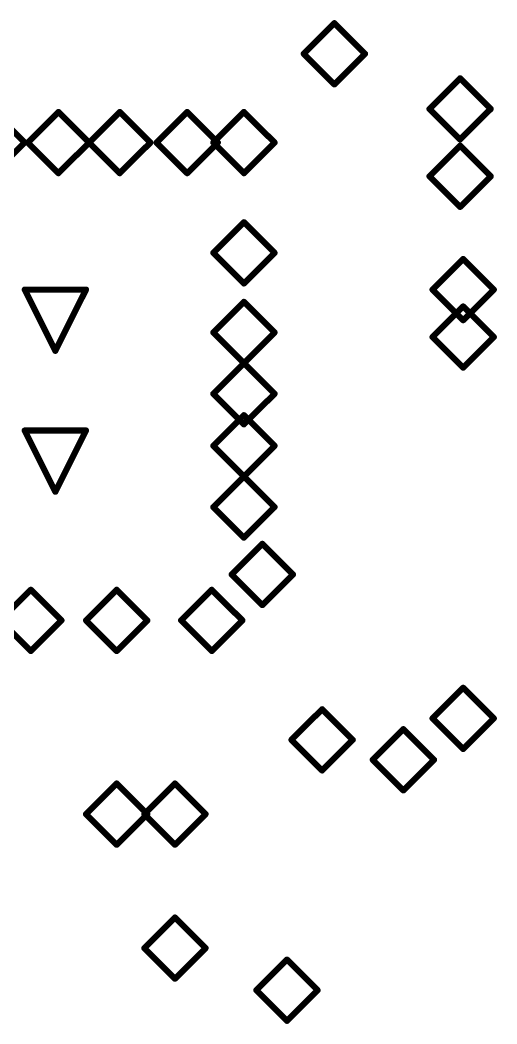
# Model space of a CAD drawing. Header units: inches. Extents: x 0 to 280, y 0 to 265.
# Drawn here: x 59.65 to 75.2, y 35.15 to 67.93 of the extents above; entities that cross this region are included whole.
import ezdxf

# ---------------------------------------------------------------- set-up
doc = ezdxf.new("R2010")
doc.units = ezdxf.units.IN
doc.layers.add('Drill Drawing', color=1, linetype='Continuous')

msp = doc.modelspace()

# ---------------------------------------------------------------- linework, layer by layer
at = {"layer": 'Drill Drawing'}
for points in [[(68.9, 66.825, 0.2, 0.2, 0), (69.9, 67.825, 0.2, 0.2, 0)], [(69.9, 67.825, 0.2, 0.2, 0), (70.9, 66.825, 0.2, 0.2, 0)], [(68.9, 66.825, 0.2, 0.2, 0), (69.9, 65.825, 0.2, 0.2, 0)], [(69.9, 65.825, 0.2, 0.2, 0), (70.9, 66.825, 0.2, 0.2, 0)], [(73, 65.025, 0.2, 0.2, 0), (74, 66.025, 0.2, 0.2, 0)], [(74, 66.025, 0.2, 0.2, 0), (75, 65.025, 0.2, 0.2, 0)], [(58.8, 64.925, 0.2, 0.2, 0), (59.8, 63.925, 0.2, 0.2, 0)], [(59.9, 63.925, 0.2, 0.2, 0), (60.9, 64.925, 0.2, 0.2, 0)], [(60.9, 64.925, 0.2, 0.2, 0), (61.9, 63.925, 0.2, 0.2, 0)], [(61.9, 63.925, 0.2, 0.2, 0), (62.9, 64.925, 0.2, 0.2, 0)], [(62.9, 64.925, 0.2, 0.2, 0), (63.9, 63.925, 0.2, 0.2, 0)], [(64.1, 63.925, 0.2, 0.2, 0), (65.1, 64.925, 0.2, 0.2, 0)], [(65.1, 64.925, 0.2, 0.2, 0), (66.1, 63.925, 0.2, 0.2, 0)], [(65.95, 63.925, 0.2, 0.2, 0), (66.95, 64.925, 0.2, 0.2, 0)], [(66.95, 64.925, 0.2, 0.2, 0), (67.95, 63.925, 0.2, 0.2, 0)], [(73, 65.025, 0.2, 0.2, 0), (74, 64.025, 0.2, 0.2, 0)], [(74, 64.025, 0.2, 0.2, 0), (75, 65.025, 0.2, 0.2, 0)], [(58.8, 62.925, 0.2, 0.2, 0), (59.8, 63.925, 0.2, 0.2, 0)], [(59.9, 63.925, 0.2, 0.2, 0), (60.9, 62.925, 0.2, 0.2, 0)], [(60.9, 62.925, 0.2, 0.2, 0), (61.9, 63.925, 0.2, 0.2, 0)], [(61.9, 63.925, 0.2, 0.2, 0), (62.9, 62.925, 0.2, 0.2, 0)], [(62.9, 62.925, 0.2, 0.2, 0), (63.9, 63.925, 0.2, 0.2, 0)], [(64.1, 63.925, 0.2, 0.2, 0), (65.1, 62.925, 0.2, 0.2, 0)], [(65.1, 62.925, 0.2, 0.2, 0), (66.1, 63.925, 0.2, 0.2, 0)], [(65.95, 63.925, 0.2, 0.2, 0), (66.95, 62.925, 0.2, 0.2, 0)], [(66.95, 62.925, 0.2, 0.2, 0), (67.95, 63.925, 0.2, 0.2, 0)], [(73, 62.825, 0.2, 0.2, 0), (74, 63.825, 0.2, 0.2, 0)], [(74, 63.825, 0.2, 0.2, 0), (75, 62.825, 0.2, 0.2, 0)], [(73, 62.825, 0.2, 0.2, 0), (74, 61.825, 0.2, 0.2, 0)], [(74, 61.825, 0.2, 0.2, 0), (75, 62.825, 0.2, 0.2, 0)], [(65.95, 60.325, 0.2, 0.2, 0), (66.95, 61.325, 0.2, 0.2, 0)], [(66.95, 61.325, 0.2, 0.2, 0), (67.95, 60.325, 0.2, 0.2, 0)], [(65.95, 60.325, 0.2, 0.2, 0), (66.95, 59.325, 0.2, 0.2, 0)], [(66.95, 59.325, 0.2, 0.2, 0), (67.95, 60.325, 0.2, 0.2, 0)], [(73.1, 59.125, 0.2, 0.2, 0), (74.1, 60.125, 0.2, 0.2, 0)], [(74.1, 60.125, 0.2, 0.2, 0), (75.1, 59.125, 0.2, 0.2, 0)], [(59.8, 59.125, 0.2, 0.2, 0), (61.8, 59.125, 0.2, 0.2, 0)], [(59.8, 59.125, 0.2, 0.2, 0), (60.8, 57.125, 0.2, 0.2, 0)], [(60.8, 57.125, 0.2, 0.2, 0), (61.8, 59.125, 0.2, 0.2, 0)], [(73.1, 59.125, 0.2, 0.2, 0), (74.1, 58.125, 0.2, 0.2, 0)], [(74.1, 58.125, 0.2, 0.2, 0), (75.1, 59.125, 0.2, 0.2, 0)], [(65.95, 57.725, 0.2, 0.2, 0), (66.95, 58.725, 0.2, 0.2, 0)], [(66.95, 58.725, 0.2, 0.2, 0), (67.95, 57.725, 0.2, 0.2, 0)], [(73.1, 57.575, 0.2, 0.2, 0), (74.1, 58.575, 0.2, 0.2, 0)], [(74.1, 58.575, 0.2, 0.2, 0), (75.1, 57.575, 0.2, 0.2, 0)], [(65.95, 57.725, 0.2, 0.2, 0), (66.95, 56.725, 0.2, 0.2, 0)], [(66.95, 56.725, 0.2, 0.2, 0), (67.95, 57.725, 0.2, 0.2, 0)], [(73.1, 57.575, 0.2, 0.2, 0), (74.1, 56.575, 0.2, 0.2, 0)], [(74.1, 56.575, 0.2, 0.2, 0), (75.1, 57.575, 0.2, 0.2, 0)], [(65.95, 55.725, 0.2, 0.2, 0), (66.95, 56.725, 0.2, 0.2, 0)], [(66.95, 56.725, 0.2, 0.2, 0), (67.95, 55.725, 0.2, 0.2, 0)], [(65.95, 55.725, 0.2, 0.2, 0), (66.95, 54.725, 0.2, 0.2, 0)], [(66.95, 54.725, 0.2, 0.2, 0), (67.95, 55.725, 0.2, 0.2, 0)], [(65.95, 54.025, 0.2, 0.2, 0), (66.95, 55.025, 0.2, 0.2, 0)], [(66.95, 55.025, 0.2, 0.2, 0), (67.95, 54.025, 0.2, 0.2, 0)], [(59.8, 54.525, 0.2, 0.2, 0), (61.8, 54.525, 0.2, 0.2, 0)], [(59.8, 54.525, 0.2, 0.2, 0), (60.8, 52.525, 0.2, 0.2, 0)], [(60.8, 52.525, 0.2, 0.2, 0), (61.8, 54.525, 0.2, 0.2, 0)], [(65.95, 54.025, 0.2, 0.2, 0), (66.95, 53.025, 0.2, 0.2, 0)], [(66.95, 53.025, 0.2, 0.2, 0), (67.95, 54.025, 0.2, 0.2, 0)], [(65.95, 52.025, 0.2, 0.2, 0), (66.95, 53.025, 0.2, 0.2, 0)], [(66.95, 53.025, 0.2, 0.2, 0), (67.95, 52.025, 0.2, 0.2, 0)], [(65.95, 52.025, 0.2, 0.2, 0), (66.95, 51.025, 0.2, 0.2, 0)], [(66.95, 51.025, 0.2, 0.2, 0), (67.95, 52.025, 0.2, 0.2, 0)], [(66.55, 49.825, 0.2, 0.2, 0), (67.55, 50.825, 0.2, 0.2, 0)], [(67.55, 50.825, 0.2, 0.2, 0), (68.55, 49.825, 0.2, 0.2, 0)], [(66.55, 49.825, 0.2, 0.2, 0), (67.55, 48.825, 0.2, 0.2, 0)], [(67.55, 48.825, 0.2, 0.2, 0), (68.55, 49.825, 0.2, 0.2, 0)], [(59, 48.325, 0.2, 0.2, 0), (60, 49.325, 0.2, 0.2, 0)], [(60, 49.325, 0.2, 0.2, 0), (61, 48.325, 0.2, 0.2, 0)], [(61.8, 48.325, 0.2, 0.2, 0), (62.8, 49.325, 0.2, 0.2, 0)], [(62.8, 49.325, 0.2, 0.2, 0), (63.8, 48.325, 0.2, 0.2, 0)], [(64.9, 48.325, 0.2, 0.2, 0), (65.9, 49.325, 0.2, 0.2, 0)], [(65.9, 49.325, 0.2, 0.2, 0), (66.9, 48.325, 0.2, 0.2, 0)], [(59, 48.325, 0.2, 0.2, 0), (60, 47.325, 0.2, 0.2, 0)], [(60, 47.325, 0.2, 0.2, 0), (61, 48.325, 0.2, 0.2, 0)], [(61.8, 48.325, 0.2, 0.2, 0), (62.8, 47.325, 0.2, 0.2, 0)], [(62.8, 47.325, 0.2, 0.2, 0), (63.8, 48.325, 0.2, 0.2, 0)], [(64.9, 48.325, 0.2, 0.2, 0), (65.9, 47.325, 0.2, 0.2, 0)], [(65.9, 47.325, 0.2, 0.2, 0), (66.9, 48.325, 0.2, 0.2, 0)], [(73.1, 45.125, 0.2, 0.2, 0), (74.1, 46.125, 0.2, 0.2, 0)], [(74.1, 46.125, 0.2, 0.2, 0), (75.1, 45.125, 0.2, 0.2, 0)], [(68.5, 44.425, 0.2, 0.2, 0), (69.5, 45.425, 0.2, 0.2, 0)], [(69.5, 45.425, 0.2, 0.2, 0), (70.5, 44.425, 0.2, 0.2, 0)], [(73.1, 45.125, 0.2, 0.2, 0), (74.1, 44.125, 0.2, 0.2, 0)], [(74.1, 44.125, 0.2, 0.2, 0), (75.1, 45.125, 0.2, 0.2, 0)], [(71.15, 43.775, 0.2, 0.2, 0), (72.15, 44.775, 0.2, 0.2, 0)], [(72.15, 44.775, 0.2, 0.2, 0), (73.15, 43.775, 0.2, 0.2, 0)], [(68.5, 44.425, 0.2, 0.2, 0), (69.5, 43.425, 0.2, 0.2, 0)], [(69.5, 43.425, 0.2, 0.2, 0), (70.5, 44.425, 0.2, 0.2, 0)], [(71.15, 43.775, 0.2, 0.2, 0), (72.15, 42.775, 0.2, 0.2, 0)], [(72.15, 42.775, 0.2, 0.2, 0), (73.15, 43.775, 0.2, 0.2, 0)], [(61.8, 42, 0.2, 0.2, 0), (62.8, 43, 0.2, 0.2, 0)], [(62.8, 43, 0.2, 0.2, 0), (63.8, 42, 0.2, 0.2, 0)], [(63.7, 42, 0.2, 0.2, 0), (64.7, 43, 0.2, 0.2, 0)], [(64.7, 43, 0.2, 0.2, 0), (65.7, 42, 0.2, 0.2, 0)], [(61.8, 42, 0.2, 0.2, 0), (62.8, 41, 0.2, 0.2, 0)], [(62.8, 41, 0.2, 0.2, 0), (63.8, 42, 0.2, 0.2, 0)], [(63.7, 42, 0.2, 0.2, 0), (64.7, 41, 0.2, 0.2, 0)], [(64.7, 41, 0.2, 0.2, 0), (65.7, 42, 0.2, 0.2, 0)], [(63.7, 37.625, 0.2, 0.2, 0), (64.7, 38.625, 0.2, 0.2, 0)], [(64.7, 38.625, 0.2, 0.2, 0), (65.7, 37.625, 0.2, 0.2, 0)], [(63.7, 37.625, 0.2, 0.2, 0), (64.7, 36.625, 0.2, 0.2, 0)], [(64.7, 36.625, 0.2, 0.2, 0), (65.7, 37.625, 0.2, 0.2, 0)], [(67.353, 36.25, 0.2, 0.2, 0), (68.353, 37.25, 0.2, 0.2, 0)], [(68.353, 37.25, 0.2, 0.2, 0), (69.353, 36.25, 0.2, 0.2, 0)], [(67.353, 36.25, 0.2, 0.2, 0), (68.353, 35.25, 0.2, 0.2, 0)], [(68.353, 35.25, 0.2, 0.2, 0), (69.353, 36.25, 0.2, 0.2, 0)]]:
    msp.add_lwpolyline(points, format="xyseb", dxfattribs=at)
for points in [[(69.85, 67.825, 0.1, 0.1, 1), (69.95, 67.825, 0.1, 0.1, 1)], [(69.85, 67.825, 0.1, 0.1, 1), (69.95, 67.825, 0.1, 0.1, 1)], [(68.85, 66.825, 0.1, 0.1, 1), (68.95, 66.825, 0.1, 0.1, 1)], [(68.85, 66.825, 0.1, 0.1, 1), (68.95, 66.825, 0.1, 0.1, 1)], [(70.85, 66.825, 0.1, 0.1, 1), (70.95, 66.825, 0.1, 0.1, 1)], [(70.85, 66.825, 0.1, 0.1, 1), (70.95, 66.825, 0.1, 0.1, 1)], [(69.85, 65.825, 0.1, 0.1, 1), (69.95, 65.825, 0.1, 0.1, 1)], [(69.85, 65.825, 0.1, 0.1, 1), (69.95, 65.825, 0.1, 0.1, 1)], [(73.95, 66.025, 0.1, 0.1, 1), (74.05, 66.025, 0.1, 0.1, 1)], [(73.95, 66.025, 0.1, 0.1, 1), (74.05, 66.025, 0.1, 0.1, 1)], [(60.85, 64.925, 0.1, 0.1, 1), (60.95, 64.925, 0.1, 0.1, 1)], [(60.85, 64.925, 0.1, 0.1, 1), (60.95, 64.925, 0.1, 0.1, 1)], [(62.85, 64.925, 0.1, 0.1, 1), (62.95, 64.925, 0.1, 0.1, 1)], [(62.85, 64.925, 0.1, 0.1, 1), (62.95, 64.925, 0.1, 0.1, 1)], [(65.05, 64.925, 0.1, 0.1, 1), (65.15, 64.925, 0.1, 0.1, 1)], [(65.05, 64.925, 0.1, 0.1, 1), (65.15, 64.925, 0.1, 0.1, 1)], [(66.9, 64.925, 0.1, 0.1, 1), (67, 64.925, 0.1, 0.1, 1)], [(66.9, 64.925, 0.1, 0.1, 1), (67, 64.925, 0.1, 0.1, 1)], [(72.95, 65.025, 0.1, 0.1, 1), (73.05, 65.025, 0.1, 0.1, 1)], [(72.95, 65.025, 0.1, 0.1, 1), (73.05, 65.025, 0.1, 0.1, 1)], [(74.95, 65.025, 0.1, 0.1, 1), (75.05, 65.025, 0.1, 0.1, 1)], [(74.95, 65.025, 0.1, 0.1, 1), (75.05, 65.025, 0.1, 0.1, 1)], [(59.75, 63.925, 0.1, 0.1, 1), (59.85, 63.925, 0.1, 0.1, 1)], [(59.75, 63.925, 0.1, 0.1, 1), (59.85, 63.925, 0.1, 0.1, 1)], [(59.85, 63.925, 0.1, 0.1, 1), (59.95, 63.925, 0.1, 0.1, 1)], [(59.85, 63.925, 0.1, 0.1, 1), (59.95, 63.925, 0.1, 0.1, 1)], [(61.85, 63.925, 0.1, 0.1, 1), (61.95, 63.925, 0.1, 0.1, 1)], [(61.85, 63.925, 0.1, 0.1, 1), (61.95, 63.925, 0.1, 0.1, 1)], [(61.85, 63.925, 0.1, 0.1, 1), (61.95, 63.925, 0.1, 0.1, 1)], [(61.85, 63.925, 0.1, 0.1, 1), (61.95, 63.925, 0.1, 0.1, 1)], [(63.85, 63.925, 0.1, 0.1, 1), (63.95, 63.925, 0.1, 0.1, 1)], [(63.85, 63.925, 0.1, 0.1, 1), (63.95, 63.925, 0.1, 0.1, 1)], [(64.05, 63.925, 0.1, 0.1, 1), (64.15, 63.925, 0.1, 0.1, 1)], [(64.05, 63.925, 0.1, 0.1, 1), (64.15, 63.925, 0.1, 0.1, 1)], [(65.9, 63.925, 0.1, 0.1, 1), (66, 63.925, 0.1, 0.1, 1)], [(65.9, 63.925, 0.1, 0.1, 1), (66, 63.925, 0.1, 0.1, 1)], [(66.05, 63.925, 0.1, 0.1, 1), (66.15, 63.925, 0.1, 0.1, 1)], [(66.05, 63.925, 0.1, 0.1, 1), (66.15, 63.925, 0.1, 0.1, 1)], [(67.9, 63.925, 0.1, 0.1, 1), (68, 63.925, 0.1, 0.1, 1)], [(67.9, 63.925, 0.1, 0.1, 1), (68, 63.925, 0.1, 0.1, 1)], [(73.95, 64.025, 0.1, 0.1, 1), (74.05, 64.025, 0.1, 0.1, 1)], [(73.95, 64.025, 0.1, 0.1, 1), (74.05, 64.025, 0.1, 0.1, 1)], [(73.95, 63.825, 0.1, 0.1, 1), (74.05, 63.825, 0.1, 0.1, 1)], [(73.95, 63.825, 0.1, 0.1, 1), (74.05, 63.825, 0.1, 0.1, 1)], [(60.85, 62.925, 0.1, 0.1, 1), (60.95, 62.925, 0.1, 0.1, 1)], [(60.85, 62.925, 0.1, 0.1, 1), (60.95, 62.925, 0.1, 0.1, 1)], [(62.85, 62.925, 0.1, 0.1, 1), (62.95, 62.925, 0.1, 0.1, 1)], [(62.85, 62.925, 0.1, 0.1, 1), (62.95, 62.925, 0.1, 0.1, 1)], [(65.05, 62.925, 0.1, 0.1, 1), (65.15, 62.925, 0.1, 0.1, 1)], [(65.05, 62.925, 0.1, 0.1, 1), (65.15, 62.925, 0.1, 0.1, 1)], [(66.9, 62.925, 0.1, 0.1, 1), (67, 62.925, 0.1, 0.1, 1)], [(66.9, 62.925, 0.1, 0.1, 1), (67, 62.925, 0.1, 0.1, 1)], [(72.95, 62.825, 0.1, 0.1, 1), (73.05, 62.825, 0.1, 0.1, 1)], [(72.95, 62.825, 0.1, 0.1, 1), (73.05, 62.825, 0.1, 0.1, 1)], [(74.95, 62.825, 0.1, 0.1, 1), (75.05, 62.825, 0.1, 0.1, 1)], [(74.95, 62.825, 0.1, 0.1, 1), (75.05, 62.825, 0.1, 0.1, 1)], [(73.95, 61.825, 0.1, 0.1, 1), (74.05, 61.825, 0.1, 0.1, 1)], [(73.95, 61.825, 0.1, 0.1, 1), (74.05, 61.825, 0.1, 0.1, 1)], [(66.9, 61.325, 0.1, 0.1, 1), (67, 61.325, 0.1, 0.1, 1)], [(66.9, 61.325, 0.1, 0.1, 1), (67, 61.325, 0.1, 0.1, 1)], [(65.9, 60.325, 0.1, 0.1, 1), (66, 60.325, 0.1, 0.1, 1)], [(65.9, 60.325, 0.1, 0.1, 1), (66, 60.325, 0.1, 0.1, 1)], [(67.9, 60.325, 0.1, 0.1, 1), (68, 60.325, 0.1, 0.1, 1)], [(67.9, 60.325, 0.1, 0.1, 1), (68, 60.325, 0.1, 0.1, 1)], [(74.05, 60.125, 0.1, 0.1, 1), (74.15, 60.125, 0.1, 0.1, 1)], [(74.05, 60.125, 0.1, 0.1, 1), (74.15, 60.125, 0.1, 0.1, 1)], [(66.9, 59.325, 0.1, 0.1, 1), (67, 59.325, 0.1, 0.1, 1)], [(66.9, 59.325, 0.1, 0.1, 1), (67, 59.325, 0.1, 0.1, 1)], [(59.75, 59.125, 0.1, 0.1, 1), (59.85, 59.125, 0.1, 0.1, 1)], [(59.75, 59.125, 0.1, 0.1, 1), (59.85, 59.125, 0.1, 0.1, 1)], [(61.75, 59.125, 0.1, 0.1, 1), (61.85, 59.125, 0.1, 0.1, 1)], [(61.75, 59.125, 0.1, 0.1, 1), (61.85, 59.125, 0.1, 0.1, 1)], [(73.05, 59.125, 0.1, 0.1, 1), (73.15, 59.125, 0.1, 0.1, 1)], [(73.05, 59.125, 0.1, 0.1, 1), (73.15, 59.125, 0.1, 0.1, 1)], [(75.05, 59.125, 0.1, 0.1, 1), (75.15, 59.125, 0.1, 0.1, 1)], [(75.05, 59.125, 0.1, 0.1, 1), (75.15, 59.125, 0.1, 0.1, 1)], [(66.9, 58.725, 0.1, 0.1, 1), (67, 58.725, 0.1, 0.1, 1)], [(66.9, 58.725, 0.1, 0.1, 1), (67, 58.725, 0.1, 0.1, 1)], [(74.05, 58.575, 0.1, 0.1, 1), (74.15, 58.575, 0.1, 0.1, 1)], [(74.05, 58.575, 0.1, 0.1, 1), (74.15, 58.575, 0.1, 0.1, 1)], [(74.05, 58.125, 0.1, 0.1, 1), (74.15, 58.125, 0.1, 0.1, 1)], [(74.05, 58.125, 0.1, 0.1, 1), (74.15, 58.125, 0.1, 0.1, 1)], [(65.9, 57.725, 0.1, 0.1, 1), (66, 57.725, 0.1, 0.1, 1)], [(65.9, 57.725, 0.1, 0.1, 1), (66, 57.725, 0.1, 0.1, 1)], [(67.9, 57.725, 0.1, 0.1, 1), (68, 57.725, 0.1, 0.1, 1)], [(67.9, 57.725, 0.1, 0.1, 1), (68, 57.725, 0.1, 0.1, 1)], [(73.05, 57.575, 0.1, 0.1, 1), (73.15, 57.575, 0.1, 0.1, 1)], [(73.05, 57.575, 0.1, 0.1, 1), (73.15, 57.575, 0.1, 0.1, 1)], [(75.05, 57.575, 0.1, 0.1, 1), (75.15, 57.575, 0.1, 0.1, 1)], [(75.05, 57.575, 0.1, 0.1, 1), (75.15, 57.575, 0.1, 0.1, 1)], [(60.75, 57.125, 0.1, 0.1, 1), (60.85, 57.125, 0.1, 0.1, 1)], [(60.75, 57.125, 0.1, 0.1, 1), (60.85, 57.125, 0.1, 0.1, 1)], [(66.9, 56.725, 0.1, 0.1, 1), (67, 56.725, 0.1, 0.1, 1)], [(66.9, 56.725, 0.1, 0.1, 1), (67, 56.725, 0.1, 0.1, 1)], [(66.9, 56.725, 0.1, 0.1, 1), (67, 56.725, 0.1, 0.1, 1)], [(66.9, 56.725, 0.1, 0.1, 1), (67, 56.725, 0.1, 0.1, 1)], [(74.05, 56.575, 0.1, 0.1, 1), (74.15, 56.575, 0.1, 0.1, 1)], [(74.05, 56.575, 0.1, 0.1, 1), (74.15, 56.575, 0.1, 0.1, 1)], [(65.9, 55.725, 0.1, 0.1, 1), (66, 55.725, 0.1, 0.1, 1)], [(65.9, 55.725, 0.1, 0.1, 1), (66, 55.725, 0.1, 0.1, 1)], [(67.9, 55.725, 0.1, 0.1, 1), (68, 55.725, 0.1, 0.1, 1)], [(67.9, 55.725, 0.1, 0.1, 1), (68, 55.725, 0.1, 0.1, 1)], [(66.9, 55.025, 0.1, 0.1, 1), (67, 55.025, 0.1, 0.1, 1)], [(66.9, 55.025, 0.1, 0.1, 1), (67, 55.025, 0.1, 0.1, 1)], [(66.9, 54.725, 0.1, 0.1, 1), (67, 54.725, 0.1, 0.1, 1)], [(66.9, 54.725, 0.1, 0.1, 1), (67, 54.725, 0.1, 0.1, 1)], [(59.75, 54.525, 0.1, 0.1, 1), (59.85, 54.525, 0.1, 0.1, 1)], [(59.75, 54.525, 0.1, 0.1, 1), (59.85, 54.525, 0.1, 0.1, 1)], [(61.75, 54.525, 0.1, 0.1, 1), (61.85, 54.525, 0.1, 0.1, 1)], [(61.75, 54.525, 0.1, 0.1, 1), (61.85, 54.525, 0.1, 0.1, 1)], [(65.9, 54.025, 0.1, 0.1, 1), (66, 54.025, 0.1, 0.1, 1)], [(65.9, 54.025, 0.1, 0.1, 1), (66, 54.025, 0.1, 0.1, 1)], [(67.9, 54.025, 0.1, 0.1, 1), (68, 54.025, 0.1, 0.1, 1)], [(67.9, 54.025, 0.1, 0.1, 1), (68, 54.025, 0.1, 0.1, 1)], [(66.9, 53.025, 0.1, 0.1, 1), (67, 53.025, 0.1, 0.1, 1)], [(66.9, 53.025, 0.1, 0.1, 1), (67, 53.025, 0.1, 0.1, 1)], [(66.9, 53.025, 0.1, 0.1, 1), (67, 53.025, 0.1, 0.1, 1)], [(66.9, 53.025, 0.1, 0.1, 1), (67, 53.025, 0.1, 0.1, 1)], [(60.75, 52.525, 0.1, 0.1, 1), (60.85, 52.525, 0.1, 0.1, 1)], [(60.75, 52.525, 0.1, 0.1, 1), (60.85, 52.525, 0.1, 0.1, 1)], [(65.9, 52.025, 0.1, 0.1, 1), (66, 52.025, 0.1, 0.1, 1)], [(65.9, 52.025, 0.1, 0.1, 1), (66, 52.025, 0.1, 0.1, 1)], [(67.9, 52.025, 0.1, 0.1, 1), (68, 52.025, 0.1, 0.1, 1)], [(67.9, 52.025, 0.1, 0.1, 1), (68, 52.025, 0.1, 0.1, 1)], [(66.9, 51.025, 0.1, 0.1, 1), (67, 51.025, 0.1, 0.1, 1)], [(66.9, 51.025, 0.1, 0.1, 1), (67, 51.025, 0.1, 0.1, 1)], [(67.5, 50.825, 0.1, 0.1, 1), (67.6, 50.825, 0.1, 0.1, 1)], [(67.5, 50.825, 0.1, 0.1, 1), (67.6, 50.825, 0.1, 0.1, 1)], [(66.5, 49.825, 0.1, 0.1, 1), (66.6, 49.825, 0.1, 0.1, 1)], [(66.5, 49.825, 0.1, 0.1, 1), (66.6, 49.825, 0.1, 0.1, 1)], [(68.5, 49.825, 0.1, 0.1, 1), (68.6, 49.825, 0.1, 0.1, 1)], [(68.5, 49.825, 0.1, 0.1, 1), (68.6, 49.825, 0.1, 0.1, 1)], [(59.95, 49.325, 0.1, 0.1, 1), (60.05, 49.325, 0.1, 0.1, 1)], [(59.95, 49.325, 0.1, 0.1, 1), (60.05, 49.325, 0.1, 0.1, 1)], [(62.75, 49.325, 0.1, 0.1, 1), (62.85, 49.325, 0.1, 0.1, 1)], [(62.75, 49.325, 0.1, 0.1, 1), (62.85, 49.325, 0.1, 0.1, 1)], [(65.85, 49.325, 0.1, 0.1, 1), (65.95, 49.325, 0.1, 0.1, 1)], [(65.85, 49.325, 0.1, 0.1, 1), (65.95, 49.325, 0.1, 0.1, 1)], [(67.5, 48.825, 0.1, 0.1, 1), (67.6, 48.825, 0.1, 0.1, 1)], [(67.5, 48.825, 0.1, 0.1, 1), (67.6, 48.825, 0.1, 0.1, 1)], [(60.95, 48.325, 0.1, 0.1, 1), (61.05, 48.325, 0.1, 0.1, 1)], [(60.95, 48.325, 0.1, 0.1, 1), (61.05, 48.325, 0.1, 0.1, 1)], [(61.75, 48.325, 0.1, 0.1, 1), (61.85, 48.325, 0.1, 0.1, 1)], [(61.75, 48.325, 0.1, 0.1, 1), (61.85, 48.325, 0.1, 0.1, 1)], [(63.75, 48.325, 0.1, 0.1, 1), (63.85, 48.325, 0.1, 0.1, 1)], [(63.75, 48.325, 0.1, 0.1, 1), (63.85, 48.325, 0.1, 0.1, 1)], [(64.85, 48.325, 0.1, 0.1, 1), (64.95, 48.325, 0.1, 0.1, 1)], [(64.85, 48.325, 0.1, 0.1, 1), (64.95, 48.325, 0.1, 0.1, 1)], [(66.85, 48.325, 0.1, 0.1, 1), (66.95, 48.325, 0.1, 0.1, 1)], [(66.85, 48.325, 0.1, 0.1, 1), (66.95, 48.325, 0.1, 0.1, 1)], [(59.95, 47.325, 0.1, 0.1, 1), (60.05, 47.325, 0.1, 0.1, 1)], [(59.95, 47.325, 0.1, 0.1, 1), (60.05, 47.325, 0.1, 0.1, 1)], [(62.75, 47.325, 0.1, 0.1, 1), (62.85, 47.325, 0.1, 0.1, 1)], [(62.75, 47.325, 0.1, 0.1, 1), (62.85, 47.325, 0.1, 0.1, 1)], [(65.85, 47.325, 0.1, 0.1, 1), (65.95, 47.325, 0.1, 0.1, 1)], [(65.85, 47.325, 0.1, 0.1, 1), (65.95, 47.325, 0.1, 0.1, 1)], [(74.05, 46.125, 0.1, 0.1, 1), (74.15, 46.125, 0.1, 0.1, 1)], [(74.05, 46.125, 0.1, 0.1, 1), (74.15, 46.125, 0.1, 0.1, 1)], [(69.45, 45.425, 0.1, 0.1, 1), (69.55, 45.425, 0.1, 0.1, 1)], [(69.45, 45.425, 0.1, 0.1, 1), (69.55, 45.425, 0.1, 0.1, 1)], [(73.05, 45.125, 0.1, 0.1, 1), (73.15, 45.125, 0.1, 0.1, 1)], [(73.05, 45.125, 0.1, 0.1, 1), (73.15, 45.125, 0.1, 0.1, 1)], [(75.05, 45.125, 0.1, 0.1, 1), (75.15, 45.125, 0.1, 0.1, 1)], [(75.05, 45.125, 0.1, 0.1, 1), (75.15, 45.125, 0.1, 0.1, 1)], [(72.1, 44.775, 0.1, 0.1, 1), (72.2, 44.775, 0.1, 0.1, 1)], [(72.1, 44.775, 0.1, 0.1, 1), (72.2, 44.775, 0.1, 0.1, 1)], [(68.45, 44.425, 0.1, 0.1, 1), (68.55, 44.425, 0.1, 0.1, 1)], [(68.45, 44.425, 0.1, 0.1, 1), (68.55, 44.425, 0.1, 0.1, 1)], [(70.45, 44.425, 0.1, 0.1, 1), (70.55, 44.425, 0.1, 0.1, 1)], [(70.45, 44.425, 0.1, 0.1, 1), (70.55, 44.425, 0.1, 0.1, 1)], [(74.05, 44.125, 0.1, 0.1, 1), (74.15, 44.125, 0.1, 0.1, 1)], [(74.05, 44.125, 0.1, 0.1, 1), (74.15, 44.125, 0.1, 0.1, 1)], [(71.1, 43.775, 0.1, 0.1, 1), (71.2, 43.775, 0.1, 0.1, 1)], [(71.1, 43.775, 0.1, 0.1, 1), (71.2, 43.775, 0.1, 0.1, 1)], [(73.1, 43.775, 0.1, 0.1, 1), (73.2, 43.775, 0.1, 0.1, 1)], [(73.1, 43.775, 0.1, 0.1, 1), (73.2, 43.775, 0.1, 0.1, 1)], [(69.45, 43.425, 0.1, 0.1, 1), (69.55, 43.425, 0.1, 0.1, 1)], [(69.45, 43.425, 0.1, 0.1, 1), (69.55, 43.425, 0.1, 0.1, 1)], [(62.75, 43, 0.1, 0.1, 1), (62.85, 43, 0.1, 0.1, 1)], [(62.75, 43, 0.1, 0.1, 1), (62.85, 43, 0.1, 0.1, 1)], [(64.65, 43, 0.1, 0.1, 1), (64.75, 43, 0.1, 0.1, 1)], [(64.65, 43, 0.1, 0.1, 1), (64.75, 43, 0.1, 0.1, 1)], [(72.1, 42.775, 0.1, 0.1, 1), (72.2, 42.775, 0.1, 0.1, 1)], [(72.1, 42.775, 0.1, 0.1, 1), (72.2, 42.775, 0.1, 0.1, 1)], [(61.75, 42, 0.1, 0.1, 1), (61.85, 42, 0.1, 0.1, 1)], [(61.75, 42, 0.1, 0.1, 1), (61.85, 42, 0.1, 0.1, 1)], [(63.65, 42, 0.1, 0.1, 1), (63.75, 42, 0.1, 0.1, 1)], [(63.65, 42, 0.1, 0.1, 1), (63.75, 42, 0.1, 0.1, 1)], [(63.75, 42, 0.1, 0.1, 1), (63.85, 42, 0.1, 0.1, 1)], [(63.75, 42, 0.1, 0.1, 1), (63.85, 42, 0.1, 0.1, 1)], [(65.65, 42, 0.1, 0.1, 1), (65.75, 42, 0.1, 0.1, 1)], [(65.65, 42, 0.1, 0.1, 1), (65.75, 42, 0.1, 0.1, 1)], [(62.75, 41, 0.1, 0.1, 1), (62.85, 41, 0.1, 0.1, 1)], [(62.75, 41, 0.1, 0.1, 1), (62.85, 41, 0.1, 0.1, 1)], [(64.65, 41, 0.1, 0.1, 1), (64.75, 41, 0.1, 0.1, 1)], [(64.65, 41, 0.1, 0.1, 1), (64.75, 41, 0.1, 0.1, 1)], [(64.65, 38.625, 0.1, 0.1, 1), (64.75, 38.625, 0.1, 0.1, 1)], [(64.65, 38.625, 0.1, 0.1, 1), (64.75, 38.625, 0.1, 0.1, 1)], [(63.65, 37.625, 0.1, 0.1, 1), (63.75, 37.625, 0.1, 0.1, 1)], [(63.65, 37.625, 0.1, 0.1, 1), (63.75, 37.625, 0.1, 0.1, 1)], [(65.65, 37.625, 0.1, 0.1, 1), (65.75, 37.625, 0.1, 0.1, 1)], [(65.65, 37.625, 0.1, 0.1, 1), (65.75, 37.625, 0.1, 0.1, 1)], [(68.303, 37.25, 0.1, 0.1, 1), (68.403, 37.25, 0.1, 0.1, 1)], [(68.303, 37.25, 0.1, 0.1, 1), (68.403, 37.25, 0.1, 0.1, 1)], [(64.65, 36.625, 0.1, 0.1, 1), (64.75, 36.625, 0.1, 0.1, 1)], [(64.65, 36.625, 0.1, 0.1, 1), (64.75, 36.625, 0.1, 0.1, 1)], [(67.303, 36.25, 0.1, 0.1, 1), (67.403, 36.25, 0.1, 0.1, 1)], [(67.303, 36.25, 0.1, 0.1, 1), (67.403, 36.25, 0.1, 0.1, 1)], [(69.303, 36.25, 0.1, 0.1, 1), (69.403, 36.25, 0.1, 0.1, 1)], [(69.303, 36.25, 0.1, 0.1, 1), (69.403, 36.25, 0.1, 0.1, 1)], [(68.303, 35.25, 0.1, 0.1, 1), (68.403, 35.25, 0.1, 0.1, 1)], [(68.303, 35.25, 0.1, 0.1, 1), (68.403, 35.25, 0.1, 0.1, 1)]]:
    msp.add_lwpolyline(points, format="xyseb", close=True, dxfattribs=at)

doc.saveas('drawing.dxf')
